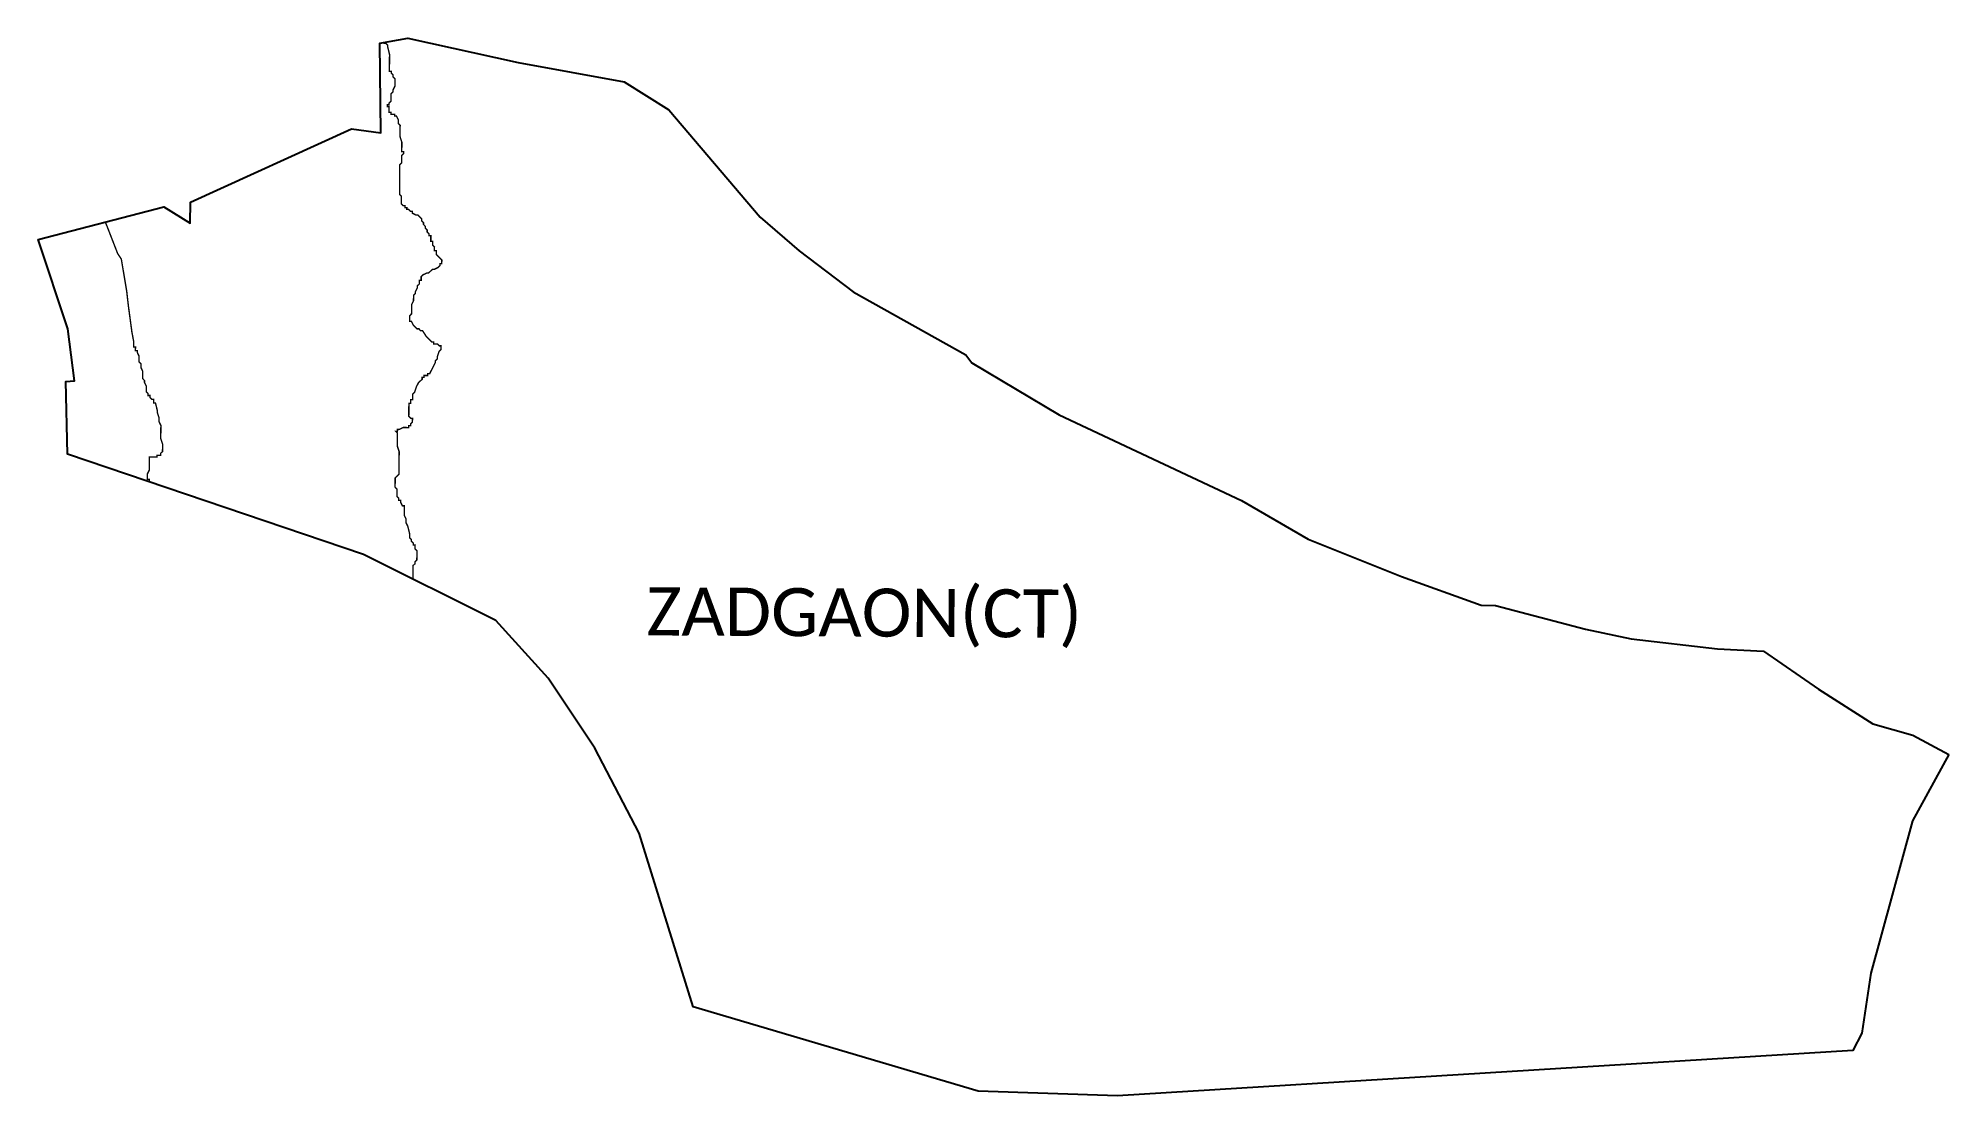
# Model space of a CAD drawing. Header units: metres. Extents: x 317346 to 321476, y 1879798 to 1882083.
import ezdxf

# ---------------------------------------------------------------- set-up
doc = ezdxf.new("R2010")
doc.units = ezdxf.units.M
for name, color, linetype in [('HAZARDS LINE', 1, 'Continuous'), ('village', 3, 'Continuous'), ('VILLAGE NAME', 250, 'Continuous')]:
    doc.layers.add(name, color=color, linetype=linetype)
doc.styles.get("Standard").update_dxf_attribs({"font": 'simplex.shx'})

msp = doc.modelspace()

# ---------------------------------------------------------------- linework, layer by layer
at = {"color": 3, "true_color": 0x00ff00, "flags": 128}
msp.add_lwpolyline([(321311.4, 1880601.7), (321398, 1880577.8)], dxfattribs=at)
at = {"layer": 'HAZARDS LINE', "lineweight": 18}
for points in [[(318155.6, 1880914.6, 3.02, 3.02, 0), (318155.9, 1880944, 3.02, 3.02, 0), (318159.9, 1880947.9, 3.02, 3.02, 0), (318159.9, 1880952, 3.02, 3.02, 0), (318164, 1880956, 3.02, 3.02, 0), (318164.2, 1880976.1, 3.02, 3.02, 0), (318160.2, 1880980.2, 3.02, 3.02, 0), (318160.3, 1880988.2, 3.02, 3.02, 0), (318156.2, 1880988.3, 3.02, 3.02, 0), (318156.3, 1880992.3, 3.02, 3.02, 0), (318152.3, 1880996.4, 3.02, 3.02, 0), (318152.3, 1881000.4, 3.02, 3.02, 0), (318148.3, 1881004.4, 3.02, 3.02, 0), (318148.4, 1881012.5, 3.02, 3.02, 0), (318144.5, 1881028.7, 3.02, 3.02, 0), (318140.5, 1881036.7, 3.02, 3.02, 0), (318140.6, 1881044.8, 3.02, 3.02, 0), (318136.7, 1881052.9, 3.02, 3.02, 0), (318136.8, 1881073, 3.02, 3.02, 0), (318132.8, 1881073.1, 3.02, 3.02, 0), (318128.8, 1881081.2, 3.02, 3.02, 0), (318128.9, 1881085.2, 3.02, 3.02, 0), (318124.9, 1881085.2, 3.02, 3.02, 0), (318124.9, 1881089.3, 3.02, 3.02, 0), (318120.9, 1881093.3, 3.02, 3.02, 0), (318121, 1881109.4, 3.02, 3.02, 0), (318117, 1881113.5, 3.02, 3.02, 0), (318117.2, 1881133.6, 3.02, 3.02, 0), (318121.3, 1881137.6, 3.02, 3.02, 0), (318125.3, 1881141.6, 3.02, 3.02, 0), (318125.8, 1881190, 3.02, 3.02, 0), (318121.8, 1881202.1, 3.02, 3.02, 0), (318122.1, 1881230.3, 3.02, 3.02, 0), (318118.1, 1881234.3, 3.02, 3.02, 0), (318122.1, 1881234.3, 3.02, 3.02, 0), (318122.2, 1881238.3, 3.02, 3.02, 0), (318126.2, 1881238.3, 3.02, 3.02, 0), (318134.3, 1881242.3, 3.02, 3.02, 0), (318146.4, 1881242.2, 3.02, 3.02, 0), (318146.4, 1881246.2, 3.02, 3.02, 0), (318150.4, 1881246.1, 3.02, 3.02, 0), (318150.5, 1881250.2, 3.02, 3.02, 0), (318154.5, 1881254.2, 3.02, 3.02, 0), (318154.6, 1881262.2, 3.02, 3.02, 0), (318150.6, 1881262.3, 3.02, 3.02, 0), (318146.6, 1881266.3, 3.02, 3.02, 0), (318146.8, 1881294.5, 3.02, 3.02, 0), (318150.8, 1881294.5, 3.02, 3.02, 0), (318150.9, 1881302.5, 3.02, 3.02, 0), (318154.9, 1881302.5, 3.02, 3.02, 0), (318155, 1881314.6, 3.02, 3.02, 0), (318159.1, 1881318.6, 3.02, 3.02, 0), (318163.2, 1881330.6, 3.02, 3.02, 0), (318167.3, 1881338.7, 3.02, 3.02, 0), (318171.4, 1881342.7, 3.02, 3.02, 0), (318175.5, 1881346.6, 3.02, 3.02, 0), (318175.5, 1881350.7, 3.02, 3.02, 0), (318179.5, 1881350.6, 3.02, 3.02, 0), (318179.6, 1881354.7, 3.02, 3.02, 0), (318187.6, 1881354.6, 3.02, 3.02, 0), (318187.7, 1881358.6, 3.02, 3.02, 0), (318191.7, 1881358.6, 3.02, 3.02, 0), (318204, 1881382.7, 3.02, 3.02, 0), (318204, 1881386.7, 3.02, 3.02, 0), (318208.1, 1881390.7, 3.02, 3.02, 0), (318208.1, 1881394.7, 3.02, 3.02, 0), (318212.2, 1881406.8, 3.02, 3.02, 0), (318216.3, 1881410.8, 3.02, 3.02, 0), (318216.4, 1881418.8, 3.02, 3.02, 0), (318212.3, 1881418.8, 3.02, 3.02, 0), (318208.4, 1881422.9, 3.02, 3.02, 0), (318200.3, 1881423, 3.02, 3.02, 0), (318200.3, 1881427, 3.02, 3.02, 0), (318196.3, 1881427, 3.02, 3.02, 0), (318192.3, 1881431.1, 3.02, 3.02, 0), (318184.3, 1881439.2, 3.02, 3.02, 0), (318176.4, 1881451.4, 3.02, 3.02, 0), (318172.3, 1881451.4, 3.02, 3.02, 0), (318168.4, 1881455.5, 3.02, 3.02, 0), (318164.3, 1881455.5, 3.02, 3.02, 0), (318160.3, 1881459.6, 3.02, 3.02, 0), (318156.3, 1881463.6, 3.02, 3.02, 0), (318152.4, 1881471.7, 3.02, 3.02, 0), (318148.4, 1881471.8, 3.02, 3.02, 0), (318148.5, 1881483.9, 3.02, 3.02, 0), (318152.5, 1881487.8, 3.02, 3.02, 0), (318152.7, 1881508, 3.02, 3.02, 0), (318156.8, 1881516, 3.02, 3.02, 0), (318156.9, 1881528.1, 3.02, 3.02, 0), (318161, 1881532.1, 3.02, 3.02, 0), (318161, 1881536.1, 3.02, 3.02, 0), (318165.1, 1881544.1, 3.02, 3.02, 0), (318165.1, 1881548.2, 3.02, 3.02, 0), (318169.2, 1881552.2, 3.02, 3.02, 0), (318169.3, 1881560.2, 3.02, 3.02, 0), (318173.3, 1881560.2, 3.02, 3.02, 0), (318173.4, 1881568.2, 3.02, 3.02, 0), (318177.4, 1881572.2, 3.02, 3.02, 0), (318185.5, 1881576.2, 3.02, 3.02, 0), (318189.5, 1881576.2, 3.02, 3.02, 0), (318193.6, 1881580.2, 3.02, 3.02, 0), (318197.7, 1881584.1, 3.02, 3.02, 0), (318201.7, 1881584.1, 3.02, 3.02, 0), (318209.8, 1881588.1, 3.02, 3.02, 0), (318213.8, 1881592.1, 3.02, 3.02, 0), (318213.9, 1881596.1, 3.02, 3.02, 0), (318217.9, 1881596.1, 3.02, 3.02, 0), (318218, 1881604.1, 3.02, 3.02, 0), (318214, 1881608.2, 3.02, 3.02, 0), (318206, 1881616.3, 3.02, 3.02, 0), (318206.1, 1881624.4, 3.02, 3.02, 0), (318202, 1881624.4, 3.02, 3.02, 0), (318202.1, 1881632.4, 3.02, 3.02, 0), (318198.1, 1881636.5, 3.02, 3.02, 0), (318198.2, 1881644.6, 3.02, 3.02, 0), (318194.2, 1881644.6, 3.02, 3.02, 0), (318194.3, 1881656.7, 3.02, 3.02, 0), (318190.2, 1881656.7, 3.02, 3.02, 0), (318190.3, 1881660.8, 3.02, 3.02, 0), (318186.3, 1881664.8, 3.02, 3.02, 0), (318186.3, 1881668.8, 3.02, 3.02, 0), (318182.3, 1881672.9, 3.02, 3.02, 0), (318182.4, 1881676.9, 3.02, 3.02, 0), (318178.4, 1881681, 3.02, 3.02, 0), (318178.4, 1881685, 3.02, 3.02, 0), (318174.4, 1881689.1, 3.02, 3.02, 0), (318174.4, 1881693.1, 3.02, 3.02, 0), (318166.5, 1881701.2, 3.02, 3.02, 0), (318162.4, 1881701.3, 3.02, 3.02, 0), (318154.4, 1881705.4, 3.02, 3.02, 0), (318154.4, 1881709.4, 3.02, 3.02, 0), (318150.4, 1881709.4, 3.02, 3.02, 0), (318146.4, 1881713.5, 3.02, 3.02, 0), (318142.4, 1881713.5, 3.02, 3.02, 0), (318142.4, 1881717.6, 3.02, 3.02, 0), (318138.4, 1881717.6, 3.02, 3.02, 0), (318138.4, 1881721.6, 3.02, 3.02, 0), (318134.4, 1881721.7, 3.02, 3.02, 0), (318130.4, 1881725.7, 3.02, 3.02, 0), (318130.6, 1881741.8, 3.02, 3.02, 0), (318126.6, 1881745.9, 3.02, 3.02, 0), (318127.1, 1881810.4, 3.02, 3.02, 0), (318131.2, 1881814.4, 3.02, 3.02, 0), (318131.3, 1881830.5, 3.02, 3.02, 0), (318135.4, 1881834.5, 3.02, 3.02, 0), (318135.4, 1881838.5, 3.02, 3.02, 0), (318131.4, 1881838.5, 3.02, 3.02, 0), (318131.6, 1881858.7, 3.02, 3.02, 0), (318127.7, 1881870.8, 3.02, 3.02, 0), (318127.9, 1881895, 3.02, 3.02, 0), (318123.9, 1881899, 3.02, 3.02, 0), (318123.9, 1881907.1, 3.02, 3.02, 0), (318120, 1881915.2, 3.02, 3.02, 0), (318116, 1881915.2, 3.02, 3.02, 0), (318116, 1881919.2, 3.02, 3.02, 0), (318107.9, 1881919.3, 3.02, 3.02, 0), (318108, 1881923.3, 3.02, 3.02, 0), (318103.9, 1881923.4, 3.02, 3.02, 0), (318104, 1881935.5, 3.02, 3.02, 0), (318100, 1881935.5, 3.02, 3.02, 0), (318100.1, 1881939.5, 3.02, 3.02, 0), (318104.1, 1881939.5, 3.02, 3.02, 0), (318104.1, 1881943.5, 3.02, 3.02, 0), (318108.2, 1881947.5, 3.02, 3.02, 0), (318108.3, 1881963.6, 3.02, 3.02, 0), (318112.4, 1881967.6, 3.02, 3.02, 0), (318112.4, 1881971.6, 3.02, 3.02, 0), (318116.5, 1881979.7, 3.02, 3.02, 0), (318116.7, 1881995.8, 3.02, 3.02, 0), (318112.7, 1881999.8, 3.02, 3.02, 0), (318112.7, 1882003.9, 3.02, 3.02, 0), (318108.7, 1882007.9, 3.02, 3.02, 0), (318108.7, 1882012, 3.02, 3.02, 0), (318104.7, 1882012, 3.02, 3.02, 0), (318105, 1882048.2, 3.02, 3.02, 0), (318101.1, 1882064.4, 3.02, 3.02, 0), (318101.2, 1882068.4, 3.02, 3.02, 0), (318097.2, 1882072.5, 3.02, 3.02, 0), (318093.2, 1882072.5, 3.02, 3.02, 0), (318091.7, 1882074, 3.02, 3.02, 0)], [(317490.5, 1881686.2, 3.02, 3.02, 0), (317493.6, 1881678.9, 3.02, 3.02, 0), (317517.2, 1881618.3, 3.02, 3.02, 0), (317525.2, 1881606.1, 3.02, 3.02, 0), (317536.7, 1881537.5, 3.02, 3.02, 0), (317540.4, 1881505.3, 3.02, 3.02, 0), (317548, 1881448.8, 3.02, 3.02, 0), (317551.8, 1881428.6, 3.02, 3.02, 0), (317551.7, 1881416.5, 3.02, 3.02, 0), (317555.8, 1881416.5, 3.02, 3.02, 0), (317555.7, 1881408.4, 3.02, 3.02, 0), (317559.7, 1881408.4, 3.02, 3.02, 0), (317559.7, 1881404.4, 3.02, 3.02, 0), (317563.6, 1881396.3, 3.02, 3.02, 0), (317563.5, 1881384.2, 3.02, 3.02, 0), (317567.5, 1881380.1, 3.02, 3.02, 0), (317567.5, 1881372.1, 3.02, 3.02, 0), (317571.4, 1881364, 3.02, 3.02, 0), (317571.3, 1881347.9, 3.02, 3.02, 0), (317575.3, 1881343.8, 3.02, 3.02, 0), (317575.2, 1881339.8, 3.02, 3.02, 0), (317579.2, 1881331.7, 3.02, 3.02, 0), (317579.1, 1881319.6, 3.02, 3.02, 0), (317583.1, 1881315.5, 3.02, 3.02, 0), (317583, 1881311.5, 3.02, 3.02, 0), (317587.1, 1881311.5, 3.02, 3.02, 0), (317587, 1881307.4, 3.02, 3.02, 0), (317591, 1881303.4, 3.02, 3.02, 0), (317595.1, 1881303.3, 3.02, 3.02, 0), (317595, 1881295.3, 3.02, 3.02, 0), (317599, 1881295.3, 3.02, 3.02, 0), (317602.9, 1881279.1, 3.02, 3.02, 0), (317602.9, 1881275.1, 3.02, 3.02, 0), (317606.8, 1881263, 3.02, 3.02, 0), (317606.7, 1881254.9, 3.02, 3.02, 0), (317610.7, 1881246.8, 3.02, 3.02, 0), (317610.4, 1881218.6, 3.02, 3.02, 0), (317614.4, 1881206.5, 3.02, 3.02, 0), (317614.2, 1881190.4, 3.02, 3.02, 0), (317610.1, 1881186.4, 3.02, 3.02, 0), (317610.1, 1881182.4, 3.02, 3.02, 0), (317602.1, 1881182.4, 3.02, 3.02, 0), (317602, 1881178.4, 3.02, 3.02, 0), (317585.9, 1881178.5, 3.02, 3.02, 0), (317585.7, 1881150.3, 3.02, 3.02, 0), (317581.6, 1881142.3, 3.02, 3.02, 0), (317581.5, 1881130.2, 3.02, 3.02, 0), (317585.5, 1881130.2, 3.02, 3.02, 0), (317585.4, 1881124.7, 3.02, 3.02, 0)]]:
    msp.add_lwpolyline(points, format="xyseb", dxfattribs=at)
at = {"layer": 'village', "color": 3, "true_color": 0x00ff00}
for points in [[(321475.6, 1880535.8, 0), (321397.4, 1880392.1, 0), (321307, 1880063.5, 0), (321287.5, 1879933.7, 0), (321268.2, 1879896, 0), (319678.6, 1879798.2, 0), (319377.4, 1879808, 0), (318761, 1879990.7, 0), (318644.7, 1880366, 0), (318548.8, 1880549.1, 0), (318448.2, 1880700.4, 0), (318334.5, 1880825.1, 0), (318048.7, 1880968.1, 0), (317408.9, 1881184.4, 0), (317405.4, 1881342, 0), (317424, 1881343, 0), (317409.9, 1881455.6, 0), (317345.5, 1881648.3, 0), (317617.3, 1881719.4, 0), (317674, 1881683.5, 0), (317674.4, 1881729.2, 0), (318022.4, 1881887.9, 0), (318086.3, 1881878.8, 0), (318084, 1882072.6, 0), (318144.8, 1882083.5, 0), (318383.3, 1882031.2, 0), (318612, 1881989.3, 0), (318708.6, 1881929, 0), (318906, 1881697, 0), (318990.8, 1881623.8, 0), (319106.9, 1881535.5, 0), (319351, 1881399.3, 0), (319363.9, 1881382.3, 0), (319552.6, 1881269.7, 0), (319946.3, 1881084.4, 0), (320091, 1881000.8, 0), (320292.6, 1880920.6, 0), (320464.9, 1880858.5, 0), (320495.4, 1880857.9, 0), (320690, 1880806.8, 0), (320789.2, 1880785.7, 0), (320975.3, 1880763.8, 0), (321075.1, 1880758.9, 0), (321193.6, 1880676.6, 0), (321311.4, 1880601.7, 0)], [(321398, 1880577.8, 0), (321475.6, 1880535.8, 0)]]:
    msp.add_polyline3d(points, dxfattribs=at)

# ---------------------------------------------------------------- texts
at = {"layer": 'VILLAGE NAME', "insert": (318660.5, 1880897.2), "char_height": 104.042, "attachment_point": 1, "rotation": 359.6762}
msp.add_mtext_dynamic_manual_height_columns('{\\fCalibri|b0|i0|c0|p34;ZADGAON(CT)} ', width=1732.91, gutter_width=520.2, heights=[0], dxfattribs=at)

doc.saveas('drawing.dxf')
